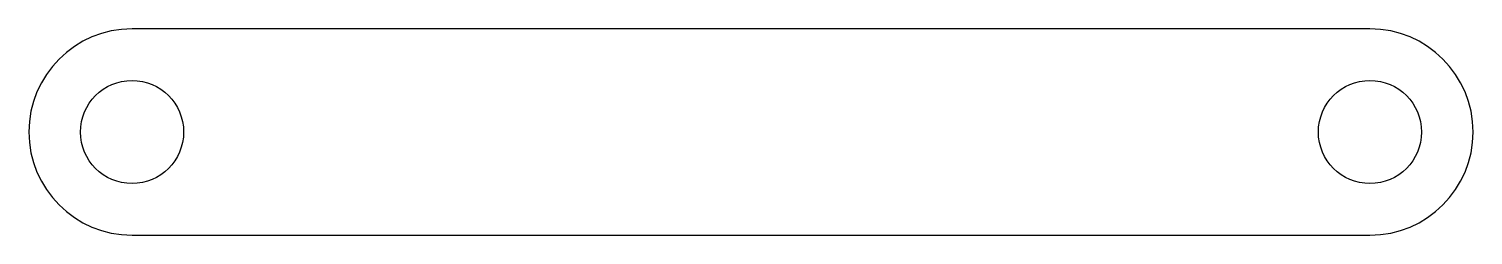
# Model space of a CAD drawing. Header units: millimetres. Extents: x 0 to 140, y 0 to 20.
import ezdxf

# ---------------------------------------------------------------- set-up
doc = ezdxf.new("R2010")
doc.units = ezdxf.units.MM
doc.header["$MEASUREMENT"] = 0
doc.layers.add('Default', color=178, linetype='Continuous', true_color=0x000000)

msp = doc.modelspace()

# ---------------------------------------------------------------- linework, layer by layer
at = {"layer": 'Default'}
for points in [[(130, 20), (10, 20)], [(10, 0), (130, 0)]]:
    msp.add_lwpolyline(points, dxfattribs=at)
for centre in [(10, 10), (130, 10)]:
    msp.add_circle(centre, 5, dxfattribs=at)
for centre, start, end in [((10, 10), 90, 270), ((130, 10), 270, 90)]:
    msp.add_arc(centre, 10, start, end, dxfattribs=at)

doc.saveas('drawing.dxf')
